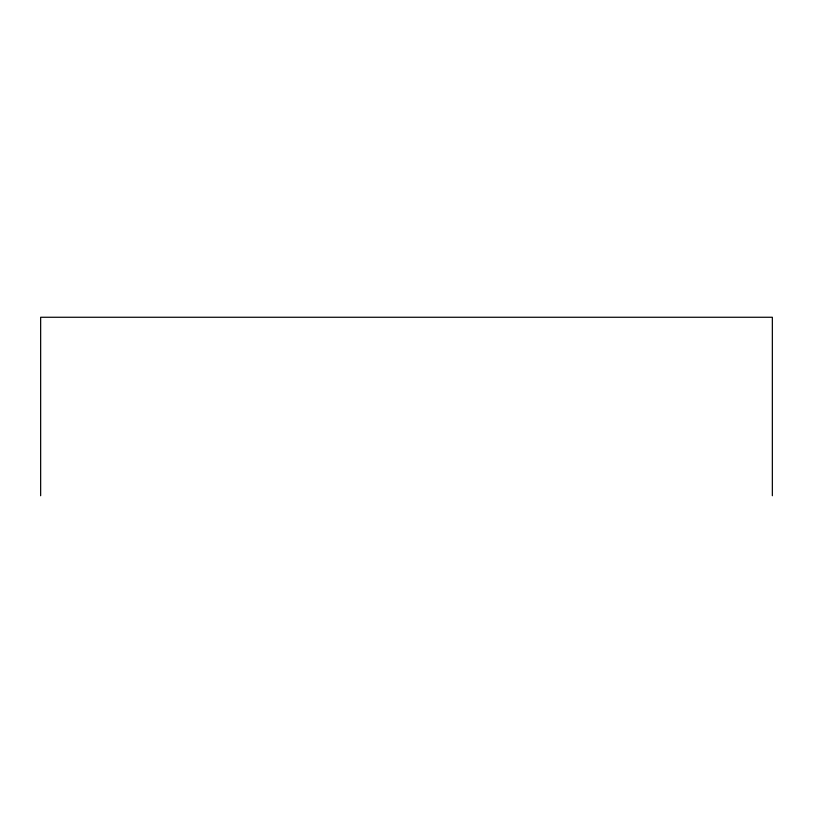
<?xml version="1.0" encoding="UTF-8"?>
<svg xmlns="http://www.w3.org/2000/svg" width="813" height="813" viewBox="0 0 813 813"><rect width="100%" height="100%" fill="white"/><g stroke="black" fill="none" stroke-linecap="round" stroke-linejoin="round"><path stroke-width="1.22" d="M772.35 495.737L772.35 317.263L40.65 317.263L40.65 495.737"/></g></svg>
